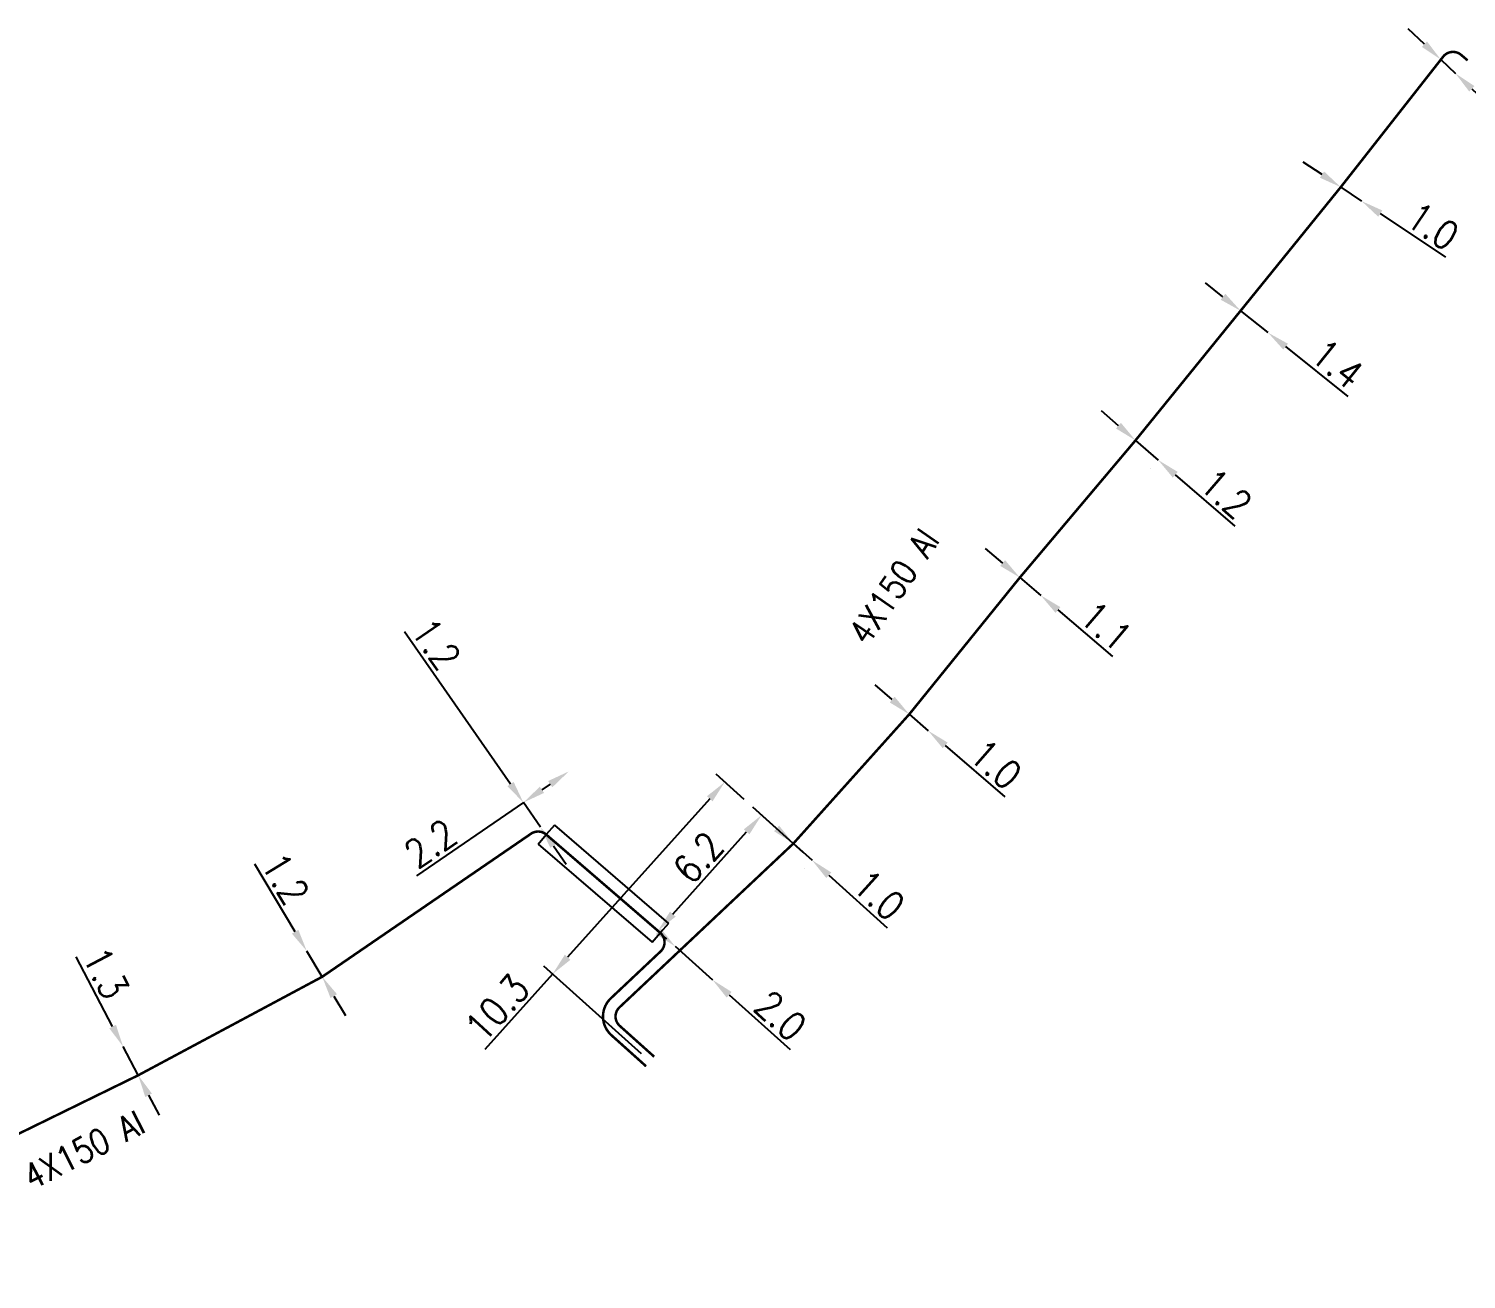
# Model space of a CAD drawing. Header units: millimetres. Extents: x 184994 to 186004, y 128000 to 129009.
# Drawn here: x 185676.1 to 185733.5, y 128210.3 to 128260.3 of the extents above; entities that cross this region are included whole.
import ezdxf

# ---------------------------------------------------------------- set-up
doc = ezdxf.new("R2010")
doc.units = ezdxf.units.MM
doc.header["$PDMODE"] = 34
doc.linetypes.add('B_ST_Al', pattern=[2000, 1000, 1000])
doc.layers.get('Defpoints').update_dxf_attribs({"linetype": 'CONTINUOUS'})
doc.layers.add('B_110', color=1, linetype='CONTINUOUS')
doc.layers.add('B_400', color=7, linetype='CONTINUOUS')
doc.styles.get("Standard").update_dxf_attribs({"font": 'romans.shx', "width": 0.85})
doc.dimstyles.get("Standard").update_dxf_attribs({"dimtxt": 1.5, "dimasz": 1.2, "dimexe": 0.625, "dimexo": 0.625, "dimgap": 0.25, "dimtad": 1, "dimdec": 1, "dimzin": 0, "dimdsep": 46, "dimtxsty": 'Standard', "dimcen": -0.5, "dimadec": 0, "dimazin": 0, "dimtfac": 1, "dimtdec": 1, "dimtmove": 0, "dimatfit": 3, "dimfxl": 0, "dimtolj": 1, "dimtzin": 0, "dimarcsym": 0})

# ---------------------------------------------------------------- blocks, each defined once
blk = doc.blocks.new('*D57')
at = {"layer": 'B_110', "color": 0, "linetype": 'Continuous', "lineweight": -2, "transparency": 16777216}
for p, q in [((185679.445, 128220.406), (185677.987, 128223.189)), ((185680.466, 128218.457), (185679.863, 128219.608)), ((185680.883, 128217.659), (185681.301, 128216.862))]:
    blk.add_line(p, q, dxfattribs=at)
at = {"layer": 'B_110', "color": 0, "linetype": 'Continuous', "transparency": 16777216}
for points in [[(185679.578, 128220.475), (185679.312, 128220.336), (185679.863, 128219.608)], [(185681.016, 128217.729), (185680.751, 128217.59), (185680.466, 128218.457)]]:
    blk.add_solid(points, dxfattribs=at)
at = {"layer": 'Defpoints', "color": 0, "linetype": 'Continuous', "transparency": 16777216}
for p in [(185679.863, 128219.608), (185679.863, 128219.608), (185680.466, 128218.457)]:
    blk.add_point(p, dxfattribs=at)
at = {"layer": 'B_110', "color": 0, "linetype": 'Continuous', "transparency": 16777216, "insert": (185679.172, 128222.544), "char_height": 1.125, "attachment_point": 5, "rotation": 297.64578}
blk.add_mtext('\\A1;1.3', dxfattribs=at)
blk = doc.blocks.new('*D58')
at = {"layer": 'B_110', "color": 0, "linetype": 'Continuous', "lineweight": -2, "transparency": 16777216}
for p, q in [((185686.741, 128224.196), (185685.125, 128226.891)), ((185687.821, 128222.395), (185687.204, 128223.425)), ((185688.284, 128221.624), (185688.747, 128220.852))]:
    blk.add_line(p, q, dxfattribs=at)
at = {"layer": 'B_110', "color": 0, "linetype": 'Continuous', "transparency": 16777216}
for points in [[(185686.869, 128224.273), (185686.612, 128224.119), (185687.204, 128223.425)], [(185688.412, 128221.701), (185688.155, 128221.546), (185687.821, 128222.395)]]:
    blk.add_solid(points, dxfattribs=at)
at = {"layer": 'Defpoints', "color": 0, "linetype": 'Continuous', "transparency": 16777216}
for p in [(185687.204, 128223.425), (185687.204, 128223.425), (185687.821, 128222.395)]:
    blk.add_point(p, dxfattribs=at)
at = {"layer": 'B_110', "color": 0, "linetype": 'Continuous', "transparency": 16777216, "insert": (185686.345, 128226.315), "char_height": 1.125, "attachment_point": 5, "rotation": 300.95115}
blk.add_mtext('\\A1;1.2', dxfattribs=at)
blk = doc.blocks.new('*D59')
at = {"layer": 'B_110', "color": 0, "linetype": 'Continuous', "lineweight": -2, "transparency": 16777216}
for p, q in [((185696.935, 128230.096), (185696.605, 128229.87)), ((185695.862, 128229.361), (185691.594, 128226.435))]:
    blk.add_line(p, q, dxfattribs=at)
at = {"layer": 'B_110', "color": 0, "linetype": 'Continuous', "transparency": 16777216}
for points in [[(185696.85, 128230.22), (185697.019, 128229.972), (185697.677, 128230.605)], [(185696.52, 128229.994), (185696.689, 128229.746), (185695.862, 128229.361)]]:
    blk.add_solid(points, dxfattribs=at)
at = {"layer": 'Defpoints', "color": 0, "linetype": 'Continuous', "transparency": 16777216}
for p in [(185697.677, 128230.605), (185697.677, 128230.605), (185695.862, 128229.361)]:
    blk.add_point(p, dxfattribs=at)
at = {"layer": 'B_110', "color": 0, "linetype": 'Continuous', "transparency": 16777216, "insert": (185692.151, 128227.726), "char_height": 1.125, "attachment_point": 5, "rotation": 34.43527}
blk.add_mtext('\\A1;2.2', dxfattribs=at)
blk = doc.blocks.new('*D60')
at = {"layer": 'B_110', "color": 0, "linetype": 'Continuous', "lineweight": -2, "transparency": 16777216}
for p, q in [((185695.349, 128230.1), (185691.114, 128236.19)), ((185696.547, 128228.376), (185695.862, 128229.361)), ((185697.061, 128227.637), (185697.575, 128226.898))]:
    blk.add_line(p, q, dxfattribs=at)
at = {"layer": 'B_110', "color": 0, "linetype": 'Continuous', "transparency": 16777216}
for points in [[(185695.472, 128230.186), (185695.225, 128230.014), (185695.862, 128229.361)], [(185697.184, 128227.722), (185696.938, 128227.551), (185696.547, 128228.376)]]:
    blk.add_solid(points, dxfattribs=at)
at = {"layer": 'Defpoints', "color": 0, "linetype": 'Continuous', "transparency": 16777216}
for p in [(185695.862, 128229.361), (185695.862, 128229.361), (185696.547, 128228.376)]:
    blk.add_point(p, dxfattribs=at)
at = {"layer": 'B_110', "color": 0, "linetype": 'Continuous', "transparency": 16777216, "insert": (185692.37, 128235.697), "char_height": 1.125, "attachment_point": 5, "rotation": 304.81151}
blk.add_mtext('\\A1;1.2', dxfattribs=at)
blk = doc.blocks.new('*D61')
at = {"layer": 'B_110', "color": 0, "linetype": 'Continuous', "lineweight": -2, "transparency": 16777216}
for p, q in [((185705.984, 128228.325), (185705.313, 128228.925)), ((185706.654, 128227.724), (185707.398, 128227.056)), ((185706.341, 128227.375), (185706.341, 128227.375)), ((185707.085, 128226.707), (185707.085, 128226.707)), ((185708.069, 128226.456), (185710.408, 128224.358))]:
    blk.add_line(p, q, dxfattribs=at)
at = {"layer": 'B_110', "color": 0, "linetype": 'Continuous', "transparency": 16777216}
for points in [[(185706.084, 128228.436), (185705.883, 128228.213), (185706.654, 128227.724)], [(185708.169, 128226.567), (185707.968, 128226.344), (185707.398, 128227.056)]]:
    blk.add_solid(points, dxfattribs=at)
at = {"layer": 'Defpoints', "color": 0, "linetype": 'Continuous', "transparency": 16777216}
for p in [(185706.654, 128227.724), (185707.398, 128227.056), (185707.398, 128227.056)]:
    blk.add_point(p, dxfattribs=at)
at = {"layer": 'B_110', "color": 0, "linetype": 'Continuous', "transparency": 16777216, "insert": (185710.074, 128225.665), "char_height": 1.125, "attachment_point": 5, "rotation": 318.12621}
blk.add_mtext('\\A1;1.0', dxfattribs=at)
blk = doc.blocks.new('*D62')
at = {"layer": 'B_110', "color": 0, "linetype": 'Continuous', "lineweight": -2, "transparency": 16777216}
for p, q in [((185710.602, 128233.476), (185709.921, 128234.064)), ((185711.283, 128232.888), (185712.04, 128232.234)), ((185712.721, 128231.646), (185715.098, 128229.591))]:
    blk.add_line(p, q, dxfattribs=at)
at = {"layer": 'B_110', "color": 0, "linetype": 'Continuous', "transparency": 16777216}
for points in [[(185710.7, 128233.59), (185710.504, 128233.363), (185711.283, 128232.888)], [(185712.819, 128231.759), (185712.623, 128231.532), (185712.04, 128232.234)]]:
    blk.add_solid(points, dxfattribs=at)
at = {"layer": 'Defpoints', "color": 0, "linetype": 'Continuous', "transparency": 16777216}
for p in [(185711.283, 128232.888), (185712.04, 128232.234), (185712.04, 128232.234)]:
    blk.add_point(p, dxfattribs=at)
at = {"layer": 'B_110', "color": 0, "linetype": 'Continuous', "transparency": 16777216, "insert": (185714.74, 128230.892), "char_height": 1.125, "attachment_point": 5, "rotation": 319.17351}
blk.add_mtext('\\A1;1.0', dxfattribs=at)
blk = doc.blocks.new('*D63')
at = {"layer": 'B_110', "color": 0, "linetype": 'Continuous', "lineweight": -2, "transparency": 16777216}
for p, q in [((185715.018, 128238.936), (185714.332, 128239.519)), ((185715.703, 128238.354), (185716.542, 128237.641)), ((185717.228, 128237.059), (185719.414, 128235.201))]:
    blk.add_line(p, q, dxfattribs=at)
at = {"layer": 'B_110', "color": 0, "linetype": 'Continuous', "transparency": 16777216}
for points in [[(185715.115, 128239.051), (185714.92, 128238.822), (185715.703, 128238.354)], [(185717.325, 128237.173), (185717.13, 128236.944), (185716.542, 128237.641)]]:
    blk.add_solid(points, dxfattribs=at)
at = {"layer": 'Defpoints', "color": 0, "linetype": 'Continuous', "transparency": 16777216}
for p in [(185715.703, 128238.354), (185716.542, 128237.641), (185716.542, 128237.641)]:
    blk.add_point(p, dxfattribs=at)
at = {"layer": 'B_110', "color": 0, "linetype": 'Continuous', "transparency": 16777216, "insert": (185719.149, 128236.41), "char_height": 1.125, "attachment_point": 5, "rotation": 319.64753}
blk.add_mtext('\\A1;1.1', dxfattribs=at)
blk = doc.blocks.new('*D64')
at = {"layer": 'B_110', "color": 0, "linetype": 'Continuous', "lineweight": -2, "transparency": 16777216}
for p, q in [((185719.646, 128244.427), (185718.965, 128245.016)), ((185720.327, 128243.839), (185721.234, 128243.054)), ((185720.02, 128243.484), (185720.02, 128243.484)), ((185720.928, 128242.699), (185720.928, 128242.699)), ((185721.915, 128242.466), (185724.293, 128240.411))]:
    blk.add_line(p, q, dxfattribs=at)
at = {"layer": 'B_110', "color": 0, "linetype": 'Continuous', "transparency": 16777216}
for points in [[(185719.744, 128244.541), (185719.548, 128244.314), (185720.327, 128243.839)], [(185722.014, 128242.579), (185721.817, 128242.352), (185721.234, 128243.054)]]:
    blk.add_solid(points, dxfattribs=at)
at = {"layer": 'Defpoints', "color": 0, "linetype": 'Continuous', "transparency": 16777216}
for p in [(185720.327, 128243.839), (185721.234, 128243.054), (185721.234, 128243.054)]:
    blk.add_point(p, dxfattribs=at)
at = {"layer": 'B_110', "color": 0, "linetype": 'Continuous', "transparency": 16777216, "insert": (185723.935, 128241.712), "char_height": 1.125, "attachment_point": 5, "rotation": 319.1655}
blk.add_mtext('\\A1;1.2', dxfattribs=at)
blk = doc.blocks.new('*D65')
at = {"layer": 'B_110', "color": 0, "linetype": 'Continuous', "lineweight": -2, "transparency": 16777216}
for p, q in [((185723.823, 128249.581), (185723.12, 128250.142)), ((185724.527, 128249.02), (185725.622, 128248.147)), ((185726.326, 128247.586), (185728.818, 128245.599))]:
    blk.add_line(p, q, dxfattribs=at)
at = {"layer": 'B_110', "color": 0, "linetype": 'Continuous', "transparency": 16777216}
for points in [[(185723.917, 128249.698), (185723.73, 128249.463), (185724.527, 128249.02)], [(185726.419, 128247.703), (185726.232, 128247.469), (185725.622, 128248.147)]]:
    blk.add_solid(points, dxfattribs=at)
at = {"layer": 'Defpoints', "color": 0, "linetype": 'Continuous', "transparency": 16777216}
for p in [(185724.527, 128249.02), (185725.622, 128248.147), (185725.622, 128248.147)]:
    blk.add_point(p, dxfattribs=at)
at = {"layer": 'B_110', "color": 0, "linetype": 'Continuous', "transparency": 16777216, "insert": (185728.391, 128246.898), "char_height": 1.125, "attachment_point": 5, "rotation": 321.44053}
blk.add_mtext('\\A1;1.4', dxfattribs=at)
blk = doc.blocks.new('*D66')
at = {"layer": 'B_110', "color": 0, "linetype": 'Continuous', "lineweight": -2, "transparency": 16777216}
for p, q in [((185727.782, 128254.463), (185727.033, 128254.964)), ((185728.53, 128253.963), (185729.361, 128253.407)), ((185730.109, 128252.907), (185732.721, 128251.16))]:
    blk.add_line(p, q, dxfattribs=at)
at = {"layer": 'B_110', "color": 0, "linetype": 'Continuous', "transparency": 16777216}
for points in [[(185727.865, 128254.588), (185727.698, 128254.339), (185728.53, 128253.963)], [(185730.192, 128253.031), (185730.026, 128252.782), (185729.361, 128253.407)]]:
    blk.add_solid(points, dxfattribs=at)
at = {"layer": 'Defpoints', "color": 0, "linetype": 'Continuous', "transparency": 16777216}
for p in [(185728.53, 128253.963), (185729.361, 128253.407), (185729.361, 128253.407)]:
    blk.add_point(p, dxfattribs=at)
at = {"layer": 'B_110', "color": 0, "linetype": 'Continuous', "transparency": 16777216, "insert": (185732.206, 128252.407), "char_height": 1.125, "attachment_point": 5, "rotation": 326.22817}
blk.add_mtext('\\A1;1.0', dxfattribs=at)
blk = doc.blocks.new('*D67')
at = {"layer": 'B_110', "color": 0, "linetype": 'Continuous', "lineweight": -2, "transparency": 16777216}
for p, q in [((185731.875, 128259.678), (185731.22, 128260.295)), ((185732.53, 128259.061), (185733.113, 128258.512)), ((185733.768, 128257.896), (185737.039, 128254.816))]:
    blk.add_line(p, q, dxfattribs=at)
at = {"layer": 'B_110', "color": 0, "linetype": 'Continuous', "transparency": 16777216}
for points in [[(185731.978, 128259.787), (185731.772, 128259.569), (185732.53, 128259.061)], [(185733.871, 128258.005), (185733.665, 128257.786), (185733.113, 128258.512)]]:
    blk.add_solid(points, dxfattribs=at)
at = {"layer": 'Defpoints', "color": 0, "linetype": 'Continuous', "transparency": 16777216}
for p in [(185732.53, 128259.061), (185733.113, 128258.512), (185733.113, 128258.512)]:
    blk.add_point(p, dxfattribs=at)
at = {"layer": 'B_110', "color": 0, "linetype": 'Continuous', "transparency": 16777216, "insert": (185736.687, 128256.177), "char_height": 1.125, "attachment_point": 5, "rotation": 316.72427}
blk.add_mtext('\\A1;0.8', dxfattribs=at)
blk = doc.blocks.new('*D167')
at = {"layer": 'B_110', "color": 0, "linetype": 'Continuous', "lineweight": -2, "transparency": 16777216}
for p, q in [((185704.687, 128229.487), (185703.563, 128230.495)), ((185703.311, 128229.512), (185697.63, 128223.174)), ((185697.029, 128222.504), (185694.324, 128219.487)), ((185700.58, 128219.322), (185696.68, 128222.817))]:
    blk.add_line(p, q, dxfattribs=at)
at = {"layer": 'B_110', "color": 0, "linetype": 'Continuous', "transparency": 16777216}
for points in [[(185703.199, 128229.612), (185703.423, 128229.412), (185703.912, 128230.182)], [(185697.518, 128223.275), (185697.742, 128223.074), (185697.029, 128222.504)]]:
    blk.add_solid(points, dxfattribs=at)
at = {"layer": 'Defpoints', "color": 0, "linetype": 'Continuous', "transparency": 16777216}
for p in [(185703.912, 128230.182), (185705.036, 128229.174), (185700.929, 128219.009)]:
    blk.add_point(p, dxfattribs=at)
at = {"layer": 'B_110', "color": 0, "linetype": 'Continuous', "transparency": 16777216, "insert": (185694.818, 128221.161), "char_height": 1.125, "attachment_point": 5, "rotation": 48.12621}
blk.add_mtext('\\A1;10.3', dxfattribs=at)
blk = doc.blocks.new('*D168')
at = {"layer": 'B_110', "color": 0, "linetype": 'Continuous', "lineweight": -2, "transparency": 16777216}
for p, q in [((185707.049, 128227.369), (185705.036, 128229.174)), ((185701.836, 128224.902), (185704.785, 128228.191)), ((185700.934, 128224.501), (185701.585, 128223.919))]:
    blk.add_line(p, q, dxfattribs=at)
at = {"layer": 'B_110', "color": 0, "linetype": 'Continuous', "transparency": 16777216}
for points in [[(185704.673, 128228.291), (185704.896, 128228.091), (185705.385, 128228.861)], [(185701.725, 128225.002), (185701.948, 128224.802), (185701.235, 128224.232)]]:
    blk.add_solid(points, dxfattribs=at)
at = {"layer": 'Defpoints', "color": 0, "linetype": 'Continuous', "transparency": 16777216}
for p in [(185705.385, 128228.861), (185707.398, 128227.056), (185700.585, 128224.814)]:
    blk.add_point(p, dxfattribs=at)
at = {"layer": 'B_110', "color": 0, "linetype": 'Continuous', "transparency": 16777216, "insert": (185702.856, 128227.163), "char_height": 1.125, "attachment_point": 5, "rotation": 48.12621}
blk.add_mtext('\\A1;6.2', dxfattribs=at)
blk = doc.blocks.new('*D169')
at = {"layer": 'B_110', "color": 0, "linetype": 'Continuous', "lineweight": -2, "transparency": 16777216}
for p, q in [((185701.256, 128224.214), (185700.585, 128224.814)), ((185701.926, 128223.613), (185703.415, 128222.278)), ((185704.085, 128221.677), (185706.526, 128219.489))]:
    blk.add_line(p, q, dxfattribs=at)
at = {"layer": 'B_110', "color": 0, "linetype": 'Continuous', "transparency": 16777216}
for points in [[(185701.356, 128224.325), (185701.155, 128224.102), (185701.926, 128223.613)], [(185704.185, 128221.789), (185703.985, 128221.565), (185703.415, 128222.278)]]:
    blk.add_solid(points, dxfattribs=at)
at = {"layer": 'Defpoints', "color": 0, "linetype": 'Continuous', "transparency": 16777216}
for p in [(185701.926, 128223.613), (185703.415, 128222.278), (185703.415, 128222.278)]:
    blk.add_point(p, dxfattribs=at)
at = {"layer": 'B_110', "color": 0, "linetype": 'Continuous', "transparency": 16777216, "insert": (185706.141, 128220.841), "char_height": 1.125, "attachment_point": 5, "rotation": 318.12621}
blk.add_mtext('\\A1;2.0', dxfattribs=at)

msp = doc.modelspace()

# ---------------------------------------------------------------- linework, layer by layer
at = {"layer": 'B_110', "linetype": 'B_ST_Al', "const_width": 0.1, "flags": 128}
for points in [[(185701.091, 128219.199), (185699.711, 128220.436, -0.439029), (185699.701, 128221.172), (185706.654, 128227.724), (185711.283, 128232.888), (185715.703, 128238.354), (185720.327, 128243.839), (185724.527, 128249.02), (185728.53, 128253.963), (185732.623, 128259.178, -0.424803), (185733.339, 128259.252), (185733.601, 128259.03)], [(185657.144, 128212.563), (185656.957, 128212.56, 0.545095), (185656.513, 128211.846), (185656.649, 128211.558), (185657.296, 128210.714), (185658.197, 128210.528), (185662.782, 128210.354), (185664.267, 128210.616), (185665.353, 128211.122), (185669.879, 128213.158), (185674.706, 128215.639), (185680.466, 128218.457), (185687.821, 128222.395), (185696.166, 128228.114, -0.340354), (185696.775, 128228.081), (185701.33, 128224.154, -0.44483), (185701.347, 128223.411), (185699.358, 128221.536, 0.439029), (185699.377, 128220.064), (185700.766, 128218.818)]]:
    msp.add_lwpolyline(points, format="xyb", dxfattribs=at)
at = {"layer": 'B_400', "color": 7, "linetype": 'CONTINUOUS'}
for p, q in [((185696.448, 128227.702), (185696.775, 128228.081)), ((185697.101, 128228.459), (185696.775, 128228.081)), ((185697.101, 128228.459), (185701.657, 128224.532)), ((185696.448, 128227.702), (185701.004, 128223.775)), ((185701.004, 128223.775), (185701.33, 128224.154)), ((185701.657, 128224.532), (185701.33, 128224.154))]:
    msp.add_line(p, q, dxfattribs=at)

# ---------------------------------------------------------------- texts
at = {"layer": 'B_110', "linetype": 'Continuous', "char_height": 1, "attachment_point": 1}
for insert, rotation in [((185708.786, 128236.158), 55.50472), ((185675.76, 128214.749), 27.12605)]:
    msp.add_mtext('4X150 Al', dxfattribs=dict(at, insert=insert, rotation=rotation))

# ---------------------------------------------------------------- dimensions: what is measured, and where the dimension line sits
at = {"layer": 'B_110', "linetype": 'Continuous'}
for base, p1, p2, angle, picture, middle, dimtype in [((185733.113, 128258.512), (185732.53, 128259.061), (185733.113, 128258.512), 316.72427, '*D67', (185736.173, 128255.631), 161), ((185695.862, 128229.361), (185696.547, 128228.376), (185695.862, 128229.361), 124.81151, '*D60', (185691.754, 128235.269), 161), ((185697.677, 128230.605), (185695.862, 128229.361), (185697.677, 128230.605), 34.43527, '*D59', (185692.575, 128227.107), 161), ((185703.912, 128230.182), (185700.929, 128219.009), (185705.036, 128229.174), 228.12621, '*D167', (185695.376, 128220.66), 160), ((185705.385, 128228.861), (185700.585, 128224.814), (185707.398, 128227.056), 228.12621, '*D168', (185703.415, 128226.662), 160), ((185703.415, 128222.278), (185701.926, 128223.613), (185703.415, 128222.278), 138.12621, '*D169', (185705.641, 128220.282), 160)]:
    dim = msp.add_linear_dim(base=base, p1=p1, p2=p2, angle=angle, dimstyle='Standard', override={"dimscale": 0.75}, dxfattribs=at)
    dim.commit()
    dim.dimension.update_dxf_attribs({"geometry": picture, "text_midpoint": middle, "dimtype": dimtype})
for p1, p2, picture, middle in [((185728.53, 128253.963), (185729.361, 128253.407), '*D66', (185732.206, 128252.407)), ((185724.527, 128249.02), (185725.622, 128248.147), '*D65', (185728.391, 128246.898)), ((185720.327, 128243.839), (185721.234, 128243.054), '*D64', (185723.935, 128241.712)), ((185715.703, 128238.354), (185716.542, 128237.641), '*D63', (185719.149, 128236.41)), ((185711.283, 128232.888), (185712.04, 128232.234), '*D62', (185714.74, 128230.892)), ((185706.654, 128227.724), (185707.398, 128227.056), '*D61', (185710.074, 128225.665)), ((185687.821, 128222.395), (185687.204, 128223.425), '*D58', (185686.345, 128226.315)), ((185680.466, 128218.457), (185679.863, 128219.608), '*D57', (185679.172, 128222.544))]:
    dim = msp.add_aligned_dim(p1=p1, p2=p2, distance=0, dimstyle='Standard', override={"dimscale": 0.75}, dxfattribs=at)
    dim.commit()
    dim.dimension.update_dxf_attribs({"geometry": picture, "text_midpoint": middle})

doc.saveas('drawing.dxf')
